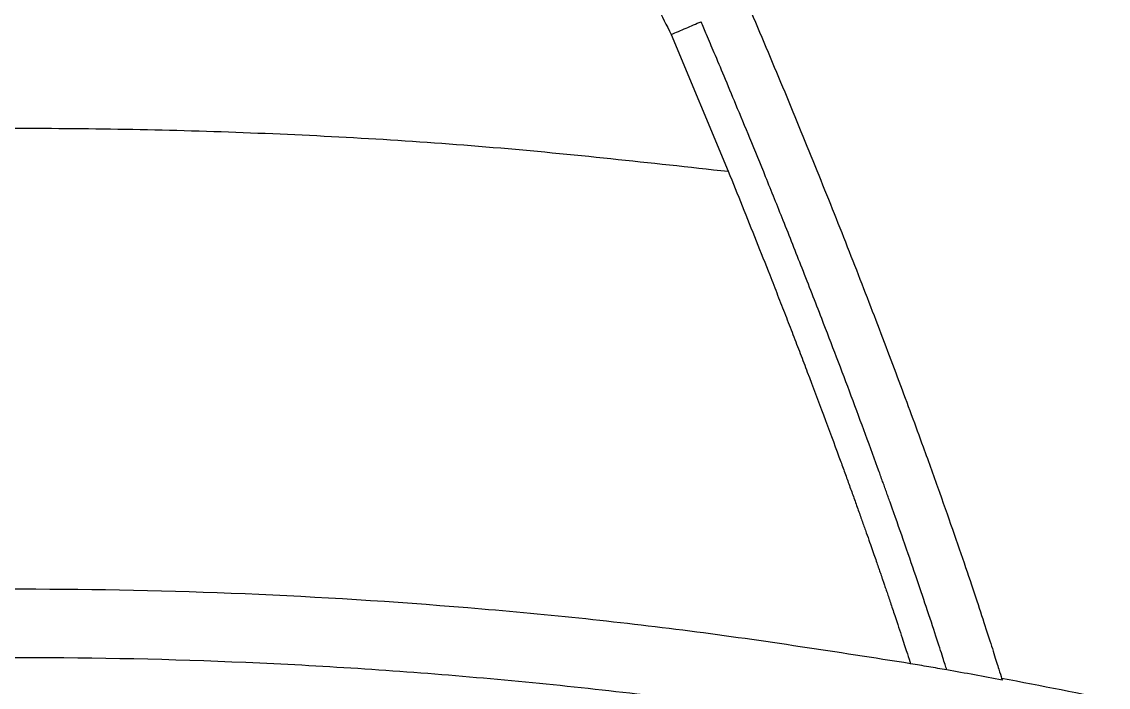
# Model space of a CAD drawing. Extents: x 943 to 1030, y 781 to 934.
# Drawn here: x 986.75 to 992.74, y 881.44 to 885.11 of the extents above; entities that cross this region are included whole.
import ezdxf

# ---------------------------------------------------------------- set-up
doc = ezdxf.new("R2010")
doc.units = 0
doc.header["$MEASUREMENT"] = 0
doc.layers.add('1', color=4, linetype='Continuous')

# ---------------------------------------------------------------- blocks, each defined once
blk = doc.blocks.new('AIRA')
at = {"layer": '1', "color": 3, "linetype": 'Continuous', "lineweight": 25}
blk.add_line((47.1511, 81.8774), (47.4662, 81.1233), dxfattribs=at)
for points, knots in [([(46.1461, 82.7118), (46.5846, 82.6729), (47.4618, 82.5952), (48.7702, 82.4133), (50.0706, 82.1823), (51.3614, 81.9024), (52.2113, 81.6727), (52.6362, 81.5579)], [0, 0, 0, 0, 0.200021, 0.400085, 0.600011, 0.800041, 1, 1, 1, 1]), ([(46.1461, 82.7118), (46.2024, 82.7033), (46.315, 82.6864), (46.4727, 82.6185), (46.6188, 82.5306), (46.7526, 82.4244), (46.874, 82.3046), (46.9821, 82.1729), (47.0778, 82.0313), (47.1266, 81.9287), (47.1511, 81.8774)], [0, 0, 0, 0, 0.124966, 0.24986, 0.374907, 0.499957, 0.624952, 0.749955, 0.875004, 1, 1, 1, 1]), ([(47.5693, 82.0566), (47.6318, 81.9092), (47.757, 81.6145), (47.935, 81.1802), (48.1044, 80.7568), (48.2633, 80.349), (48.4104, 79.9613), (48.5329, 79.6289), (48.6334, 79.3494), (48.7146, 79.118), (48.7859, 78.9099), (48.8465, 78.7285), (48.8959, 78.5771), (48.9337, 78.4587), (48.9614, 78.37), (48.9704, 78.3408), (48.9749, 78.3262)], [0, 0, 0, 0, 0.083335, 0.16667, 0.250004, 0.333336, 0.416666, 0.499993, 0.5625, 0.625004, 0.687506, 0.750005, 0.812503, 0.875002, 0.9375, 1, 1, 1, 1]), ([(47.1511, 81.8774), (47.1787, 81.8893), (47.234, 81.913), (47.289, 81.9365), (47.3165, 81.9483)], [0, 0, 0, 0, 0.499946, 1, 1, 1, 1]), ([(48.6722, 78.373), (48.666, 78.3926), (48.6535, 78.4319), (48.6145, 78.553), (48.564, 78.7064), (48.5029, 78.8877), (48.4367, 79.0795), (48.3835, 79.2306), (48.3516, 79.32), (48.3415, 79.3482), (48.3312, 79.3768), (48.3208, 79.4059), (48.3102, 79.4353), (48.2792, 79.5208), (48.2264, 79.6655), (48.1478, 79.8772), (48.067, 80.0913), (47.9771, 80.3257), (47.8789, 80.5777), (47.7746, 80.8411), (47.6772, 81.083), (47.5897, 81.2973), (47.5131, 81.4825), (47.4475, 81.6394), (47.3934, 81.7678), (47.351, 81.8676), (47.3267, 81.9246), (47.3165, 81.9483)], [0, 0, 0, 0, 0.0834, 0.1668, 0.250168, 0.32016, 0.390106, 0.451639, 0.459698, 0.467758, 0.475818, 0.483878, 0.491938, 0.499999, 0.553291, 0.603679, 0.651163, 0.695727, 0.750543, 0.800045, 0.844162, 0.883023, 0.916768, 0.945362, 0.968776, 0.986992, 1, 1, 1, 1]), ([(39.6753, 81.1232), (40.1065, 81.1709), (40.9693, 81.2663), (42.2695, 81.3425), (43.5714, 81.37), (44.8728, 81.3427), (46.1724, 81.2664), (47.0348, 81.171), (47.4662, 81.1233)], [0, 0, 0, 0, 0.166613, 0.333391, 0.500121, 0.666743, 0.833278, 1, 1, 1, 1]), ([(47.4662, 81.1233), (47.4922, 81.0595), (47.5445, 80.9309), (47.6213, 80.739), (47.6862, 80.5752), (47.7396, 80.4392), (47.7823, 80.3295), (47.8239, 80.2221), (47.8642, 80.1172), (47.9221, 79.9656), (47.9958, 79.7699), (48.0601, 79.5962), (48.1038, 79.4765), (48.1292, 79.4065), (48.1541, 79.3377), (48.1784, 79.27), (48.2015, 79.205), (48.2229, 79.1447), (48.2419, 79.0907), (48.2586, 79.0432), (48.2732, 79.0015), (48.2857, 78.9653), (48.2965, 78.9343), (48.3044, 78.9113), (48.3108, 78.8926), (48.3165, 78.8761), (48.3234, 78.8558), (48.3314, 78.8325), (48.3405, 78.8058), (48.3506, 78.776), (48.3615, 78.7435), (48.3732, 78.7088), (48.3969, 78.6382), (48.427, 78.5474), (48.4566, 78.4563), (48.4672, 78.4235), (48.4724, 78.4074)], [0, 0, 0, 0, 0.040299, 0.08114, 0.12253, 0.14763, 0.172928, 0.19842, 0.224107, 0.249991, 0.313609, 0.382178, 0.404759, 0.427829, 0.451389, 0.475437, 0.499976, 0.523435, 0.545027, 0.564751, 0.582608, 0.598598, 0.612721, 0.624977, 0.630707, 0.639265, 0.64885, 0.660513, 0.674252, 0.690068, 0.707962, 0.727933, 0.749981, 0.83598, 0.919319, 1, 1, 1, 1]), ([(48.4724, 78.4074), (48.0669, 78.4708), (47.2559, 78.5977), (46.0308, 78.723), (44.8019, 78.8009), (43.5708, 78.8263), (42.3396, 78.8009), (41.1108, 78.723), (39.8856, 78.5976), (39.0747, 78.4708), (38.6692, 78.4074)], [0, 0, 0, 0, 0.124999, 0.249999, 0.375, 0.500001, 0.625003, 0.750003, 0.875002, 1, 1, 1, 1]), ([(38.6507, 78.0165), (39.0575, 78.0822), (39.8711, 78.2137), (41.1009, 78.3437), (42.3346, 78.4244), (43.5708, 78.4508), (44.807, 78.4244), (46.0407, 78.3437), (47.2705, 78.2136), (48.0841, 78.0822), (48.4909, 78.0165)], [0, 0, 0, 0, 0.124999, 0.249998, 0.374998, 0.499999, 0.625, 0.750001, 0.875001, 1, 1, 1, 1]), ([(48.6722, 78.373), (48.6389, 78.3788), (48.5723, 78.3905), (48.5057, 78.4018), (48.4724, 78.4074)], [0, 0, 0, 0, 0.5, 1, 1, 1, 1]), ([(48.9776, 78.3175), (48.9267, 78.327), (48.825, 78.3459), (48.7232, 78.3639), (48.6722, 78.373)], [0, 0, 0, 0, 0.5, 1, 1, 1, 1]), ([(51.5748, 77.718), (51.3602, 77.7772), (50.931, 77.8955), (50.2823, 78.054), (49.6306, 78.1997), (49.1934, 78.284), (48.9749, 78.3262)], [0, 0, 0, 0, 0.250001, 0.500001, 0.75, 1, 1, 1, 1]), ([(48.9749, 78.3262), (48.9753, 78.3248), (48.9762, 78.3219), (48.9771, 78.319), (48.9776, 78.3175)], [0, 0, 0, 0, 0.5000009, 1, 1, 1, 1])]:
    blk.add_open_spline(points, degree=3, knots=knots, dxfattribs=at)

msp = doc.modelspace()

# ---------------------------------------------------------------- block references
at = {"layer": '1'}
msp.add_blockref('AIRA', (943.1775, 803.1658), dxfattribs=at)

doc.saveas('drawing.dxf')
